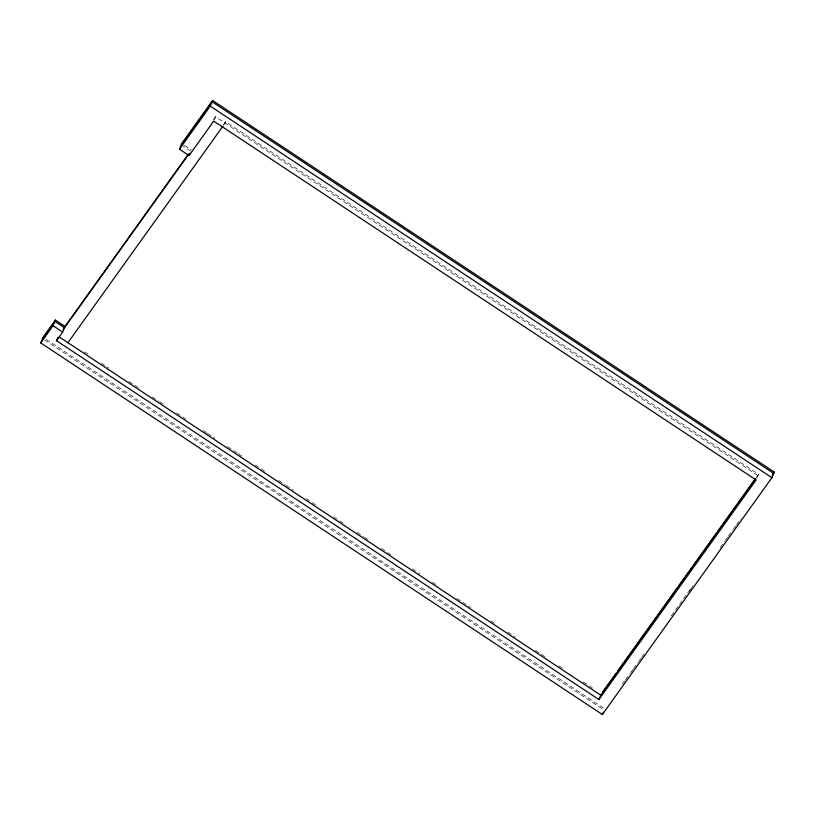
<?xml version="1.0" encoding="UTF-8"?>
<svg xmlns="http://www.w3.org/2000/svg" width="815" height="815" viewBox="0 0 815 815"><rect width="100%" height="100%" fill="white"/><g stroke="black" fill="none" stroke-linecap="round" stroke-linejoin="round"><path stroke-width="0.61" stroke-dasharray="4.08 3.06" d="M214.162 120.019L215.527 116.759L757.94 475.624L756.463 477.682M757.033 477.794L758.49 474.31L225.674 121.802L223.646 125.174M213.347 119.795L215.527 116.759M223.453 124.899L225.674 121.802M756.269 477.407L758.49 474.31M622.487 684.03L624.708 680.933M625.451 679.893L629.893 673.689M630.637 672.66L632.858 669.553M633.591 668.524L638.033 662.32M638.777 661.281L640.998 658.184M641.741 657.145L643.962 654.048M671.346 615.783L678.752 605.443M679.496 604.414L686.892 594.074M687.636 593.035L692.821 585.802M720.205 547.537L724.647 541.333M725.391 540.304L727.612 537.197M728.355 536.168L732.797 529.964M733.531 528.925L735.751 525.828M736.495 524.789L740.937 518.585M689.317 591.242L691.538 588.145M184.689 145.447L191.413 149.889M181.266 144.846L190.863 151.203M84.393 351.907L88.641 354.719M101.376 363.144L108.802 368.064M128.974 381.4L139.589 388.429M152.324 396.854L158.691 401.062M159.75 401.764L163.998 404.576M176.733 413.001L187.348 420.02M203.271 430.554L206.45 432.663M207.509 433.366L214.946 438.287M227.68 446.712L237.236 453.028M238.296 453.731L242.544 456.543M255.278 464.968L265.894 471.987M278.628 480.412L284.995 484.63M286.055 485.332L293.481 490.243M306.226 498.678L315.772 504.994M333.814 516.934L344.429 523.953M357.174 532.378L363.541 536.596M364.6 537.299L368.849 540.101M381.583 548.536L392.198 555.555M412.359 568.89L419.786 573.811M432.531 582.236L436.769 585.048M456.94 598.383L470.734 607.521M490.905 620.857L495.153 623.669M507.888 632.094L515.314 637.014M535.486 650.35L546.091 657.369M558.835 665.804L563.073 668.606M583.245 681.951L593.86 688.97M46.292 339.397L603.66 708.154M44.682 339.998L603.12 709.457"/><path stroke-width="1.22" d="M40.75 342.942L43.103 337.288L55.44 320.061L65.037 326.418L62.684 332.072L56.51 340.69L598.933 699.555L756.126 479.974L213.713 121.109L189.049 155.553L179.453 149.206L181.806 143.542L212.633 100.49L774.25 472.058L771.897 477.712L602.366 714.511L40.75 342.942L53.077 325.725L55.44 320.061M56.51 340.69L57.875 337.42M189.049 155.553L189.956 153.373M179.453 149.206L210.28 106.144L212.633 100.49M598.933 699.555L600.747 695.195L755.729 478.711M602.366 714.511L603.273 712.33M42.563 338.592L54.89 321.375L64.497 327.722M181.266 144.846L212.094 101.794L773.71 473.362L772.223 475.43M65.037 326.418L188.459 154.025M63.122 329.637L188.652 154.3M67.93 342.687L222.913 126.203M602.764 691.823L616.048 673.272M617.525 671.214L677.306 587.707M678.783 585.649L716.416 533.071M717.893 531.013L755.536 478.436M772.773 474.126L774.25 472.058M210.28 106.144L771.897 477.712M53.077 325.725L62.684 332.072M59.291 336.972L600.747 695.195"/></g></svg>
